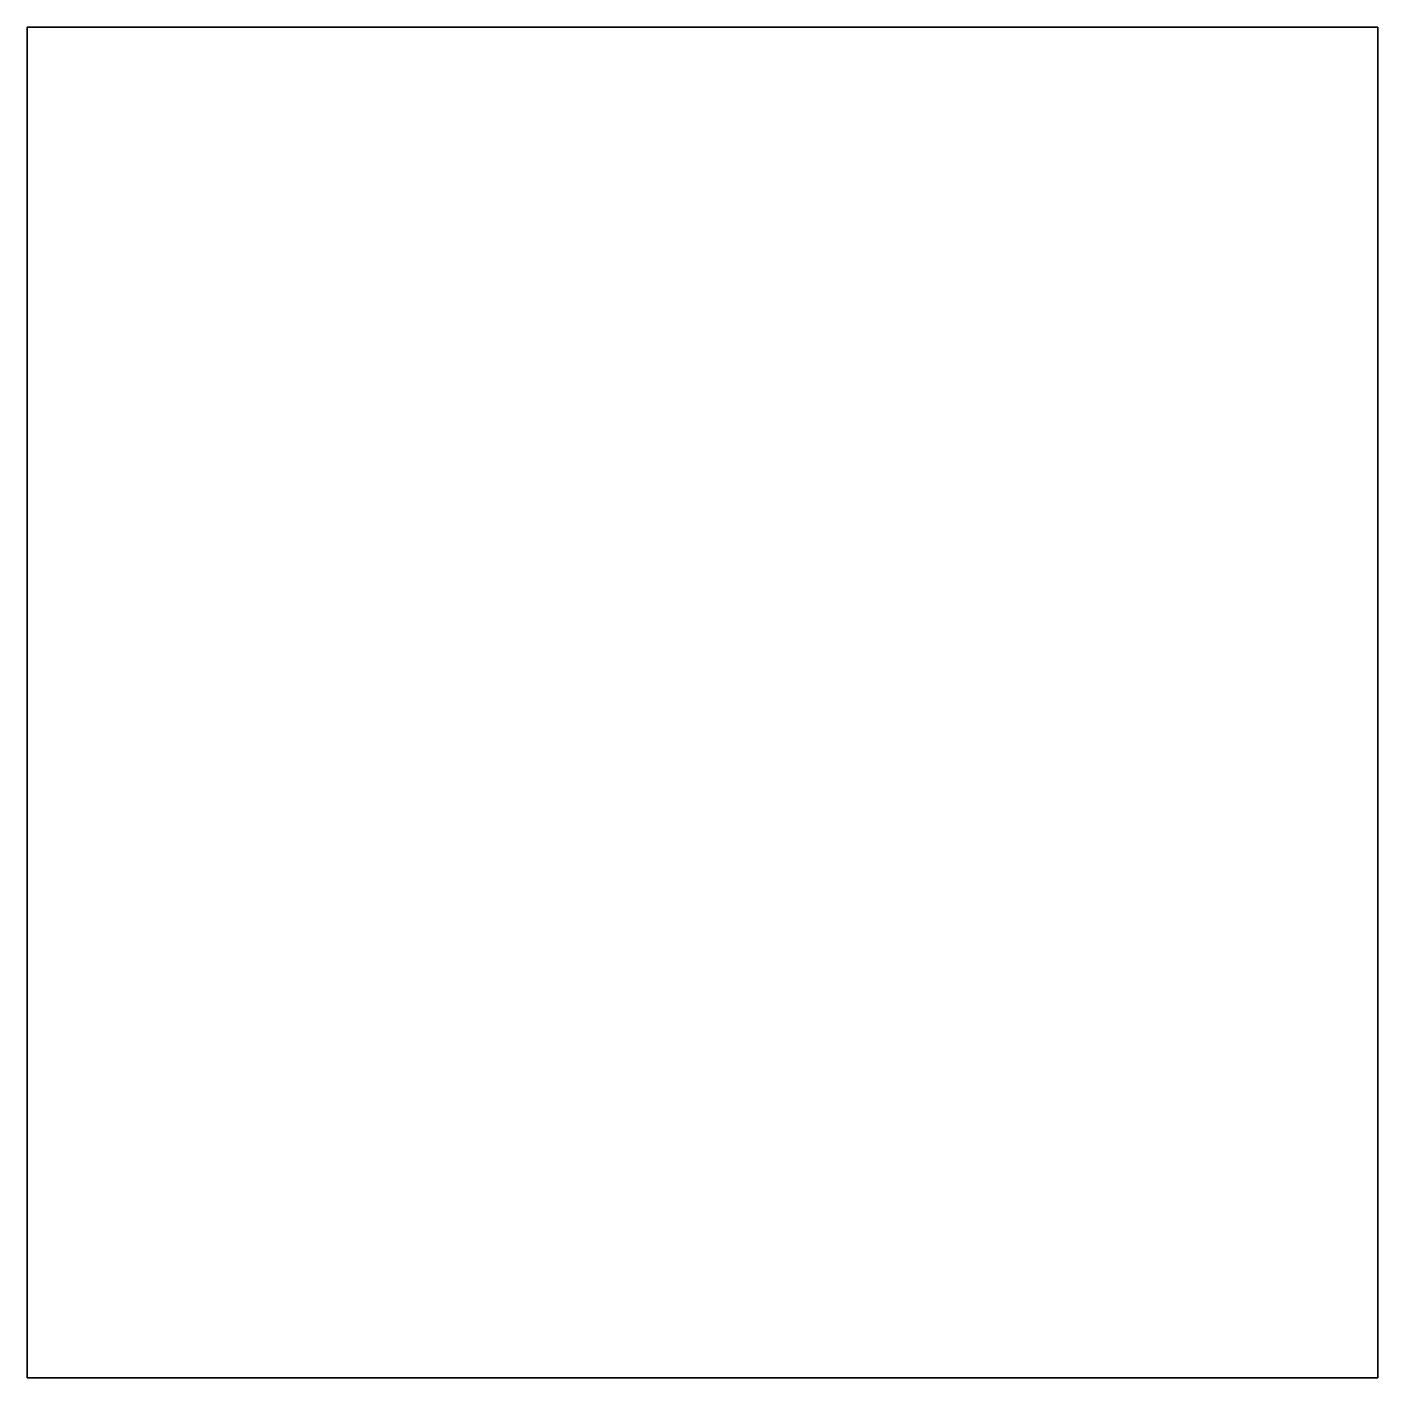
# Model space of a CAD drawing. Extents: x -0.25 to 0.25, y -0.25 to 0.25.
import ezdxf

# ---------------------------------------------------------------- set-up
doc = ezdxf.new("R2010")
doc.units = 0

msp = doc.modelspace()

# ---------------------------------------------------------------- linework, layer by layer
for points in [[(-0.25, -0.25, 2), (-0.25, -0.25, 2.5), (-0.25, 0.25, 2.5), (-0.25, 0.25, 2)], [(-0.25, 0.25, 2), (-0.25, 0.25, 2.5), (0.25, 0.25, 2.5), (0.25, 0.25, 2)], [(0.25, -0.25, 2), (-0.25, -0.25, 2), (-0.25, 0.25, 2), (0.25, 0.25, 2)], [(0.25, 0.25, 2.5), (-0.25, 0.25, 2.5), (-0.25, -0.25, 2.5), (0.25, -0.25, 2.5)], [(0.25, 0.25, 2), (0.25, 0.25, 2.5), (0.25, -0.25, 2.5), (0.25, -0.25, 2)], [(-0.25, -0.25, 2.5), (-0.25, -0.25, 2), (0.25, -0.25, 2), (0.25, -0.25, 2.5)]]:
    msp.add_3dface(points)

doc.saveas('drawing.dxf')
